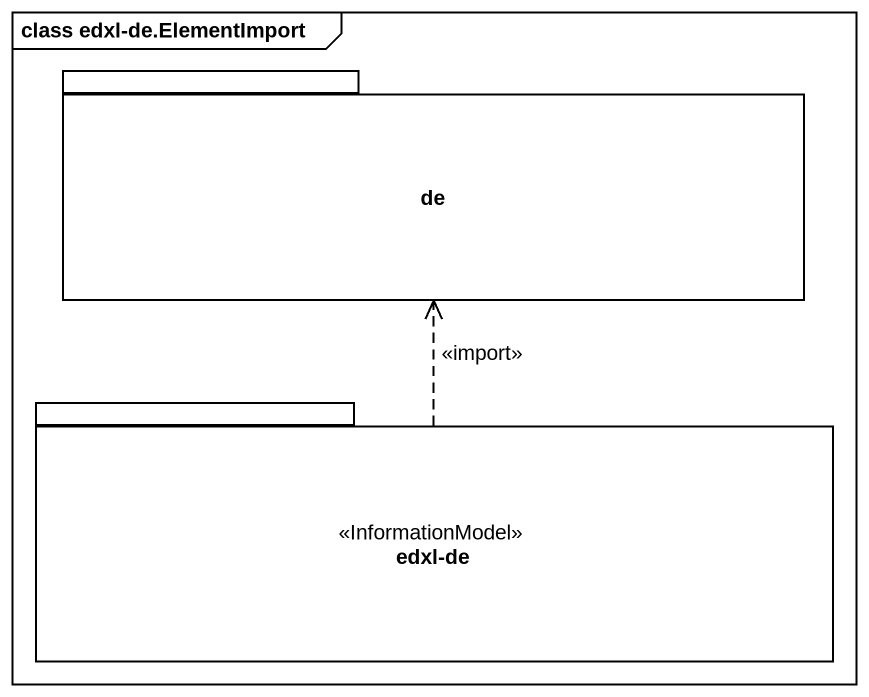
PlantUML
@startuml
mainframe class edxl-de.ElementImport
package de {
}
package "edxl-de" as edxl_de <<InformationModel>> {
}
edxl_de .up.> de : <<import>>
@enduml
